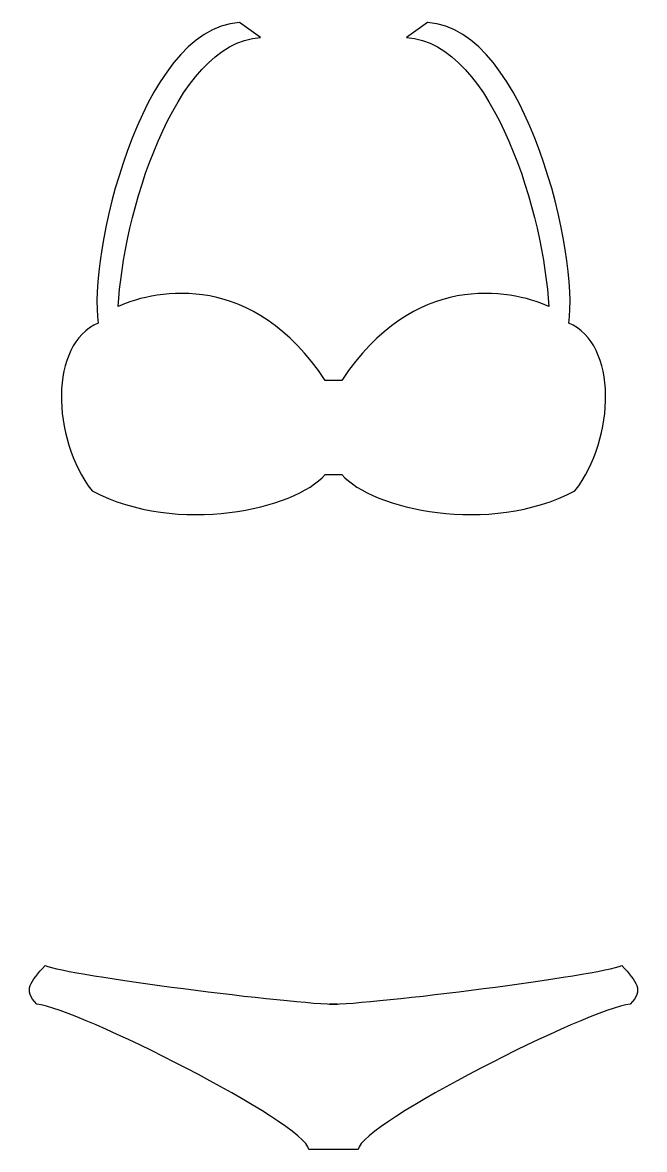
# Model space of a CAD drawing. Header units: centimetres. Extents: x -3.4 to 3.4, y -6.2 to 6.2.
import ezdxf

# ---------------------------------------------------------------- set-up
doc = ezdxf.new("R2010")
doc.units = ezdxf.units.CM
doc.header["$MEASUREMENT"] = 0
doc.layers.add('Camada 1', color=7, linetype='Continuous')

msp = doc.modelspace()

# ---------------------------------------------------------------- linework, layer by layer
at = {"layer": 'Camada 1'}
for points, knots in [([(0.09017, 2.26076), (0.87738, 3.45318), (1.93405, 3.27287), (2.36545, 3.07218), (2.36545, 3.07218), (2.31891, 4.0368), (1.76728, 5.97278), (0.80269, 6.03194), (0.80269, 6.03194), (0.80269, 6.03194), (1.03441, 6.19577), (1.03441, 6.19577), (1.03441, 6.19577), (2.13666, 6.1279), (2.69893, 3.61024), (2.58648, 2.88996), (2.58648, 2.88996), (3.12549, 2.66504), (3.10321, 1.63062), (2.65435, 1.04605), (2.65435, 1.04605), (1.7101, 0.55064), (0.42656, 0.84343), (0.09014, 1.22636), (0.09014, 1.22636), (0.09014, 1.22636), (-0.09017, 1.22637), (-0.09017, 1.22637), (-0.09017, 1.22637), (-0.42656, 0.84344), (-1.71013, 0.55065), (-2.65435, 1.04606), (-2.65435, 1.04606), (-3.10322, 1.63063), (-3.12552, 2.66505), (-2.58651, 2.88997), (-2.58651, 2.88997), (-2.69896, 3.61024), (-2.13667, 6.12791), (-1.03442, 6.19577), (-1.03442, 6.19577), (-1.03442, 6.19577), (-0.8027, 6.03194), (-0.8027, 6.03194), (-0.8027, 6.03194), (-1.76731, 5.97278), (-2.31894, 4.0368), (-2.36545, 3.07221), (-2.36545, 3.07221), (-1.93405, 3.27287), (-0.87735, 3.45321), (-0.09014, 2.26079), (-0.09014, 2.26079), (-0.09014, 2.26079), (0.09017, 2.26079), (0.09017, 2.26079), (0.09017, 2.26079), (0.09017, 2.26079), (0.09017, 2.26076), (0.09017, 2.26076)], [0, 0, 0, 0, 0.0625, 0.0625, 0.0625, 0.0625, 0.125, 0.125, 0.125, 0.125, 0.1875, 0.1875, 0.1875, 0.1875, 0.25, 0.25, 0.25, 0.25, 0.3125, 0.3125, 0.3125, 0.3125, 0.375, 0.375, 0.375, 0.375, 0.4375, 0.4375, 0.4375, 0.4375, 0.5, 0.5, 0.5, 0.5, 0.5625, 0.5625, 0.5625, 0.5625, 0.625, 0.625, 0.625, 0.625, 0.6875, 0.6875, 0.6875, 0.6875, 0.75, 0.75, 0.75, 0.75, 0.8125, 0.8125, 0.8125, 0.8125, 0.875, 0.875, 0.875, 0.875, 1, 1, 1, 1]), ([(0.04458, -6.19577), (0.04458, -6.19577), (0.29276, -6.19577), (0.2695, -6.19577), (0.2695, -6.19577), (0.31506, -5.90301), (2.81141, -4.64465), (3.26122, -4.59906), (3.26122, -4.59906), (3.41828, -4.44102), (3.32811, -4.35183), (3.17105, -4.17155), (3.17105, -4.17155), (2.92382, -4.284), (0.42655, -4.59906), (-0.04459, -4.59906), (-0.04459, -4.59906), (-0.04459, -4.59906), (0.04458, -4.59907), (0.04458, -4.59907), (0.04458, -4.59907), (-0.42656, -4.59907), (-2.92386, -4.284), (-3.17109, -4.17156), (-3.17109, -4.17156), (-3.32815, -4.35185), (-3.41829, -4.44106), (-3.26123, -4.59907), (-3.26123, -4.59907), (-2.81141, -4.64466), (-0.31504, -5.90299), (-0.26951, -6.19578), (-0.26951, -6.19578), (-0.29277, -6.19578), (-0.04459, -6.19578), (-0.04459, -6.19578), (-0.04459, -6.19578), (-0.04459, -6.19578), (0.04458, -6.19577), (0.04458, -6.19577)], [0, 0, 0, 0, 0.09090909, 0.09090909, 0.09090909, 0.09090909, 0.18181818, 0.18181818, 0.18181818, 0.18181818, 0.27272727, 0.27272727, 0.27272727, 0.27272727, 0.36363636, 0.36363636, 0.36363636, 0.36363636, 0.45454545, 0.45454545, 0.45454545, 0.45454545, 0.54545455, 0.54545455, 0.54545455, 0.54545455, 0.63636364, 0.63636364, 0.63636364, 0.63636364, 0.72727273, 0.72727273, 0.72727273, 0.72727273, 0.81818182, 0.81818182, 0.81818182, 0.81818182, 1, 1, 1, 1])]:
    msp.add_open_spline(points, degree=3, knots=knots, dxfattribs=at)

doc.saveas('drawing.dxf')
